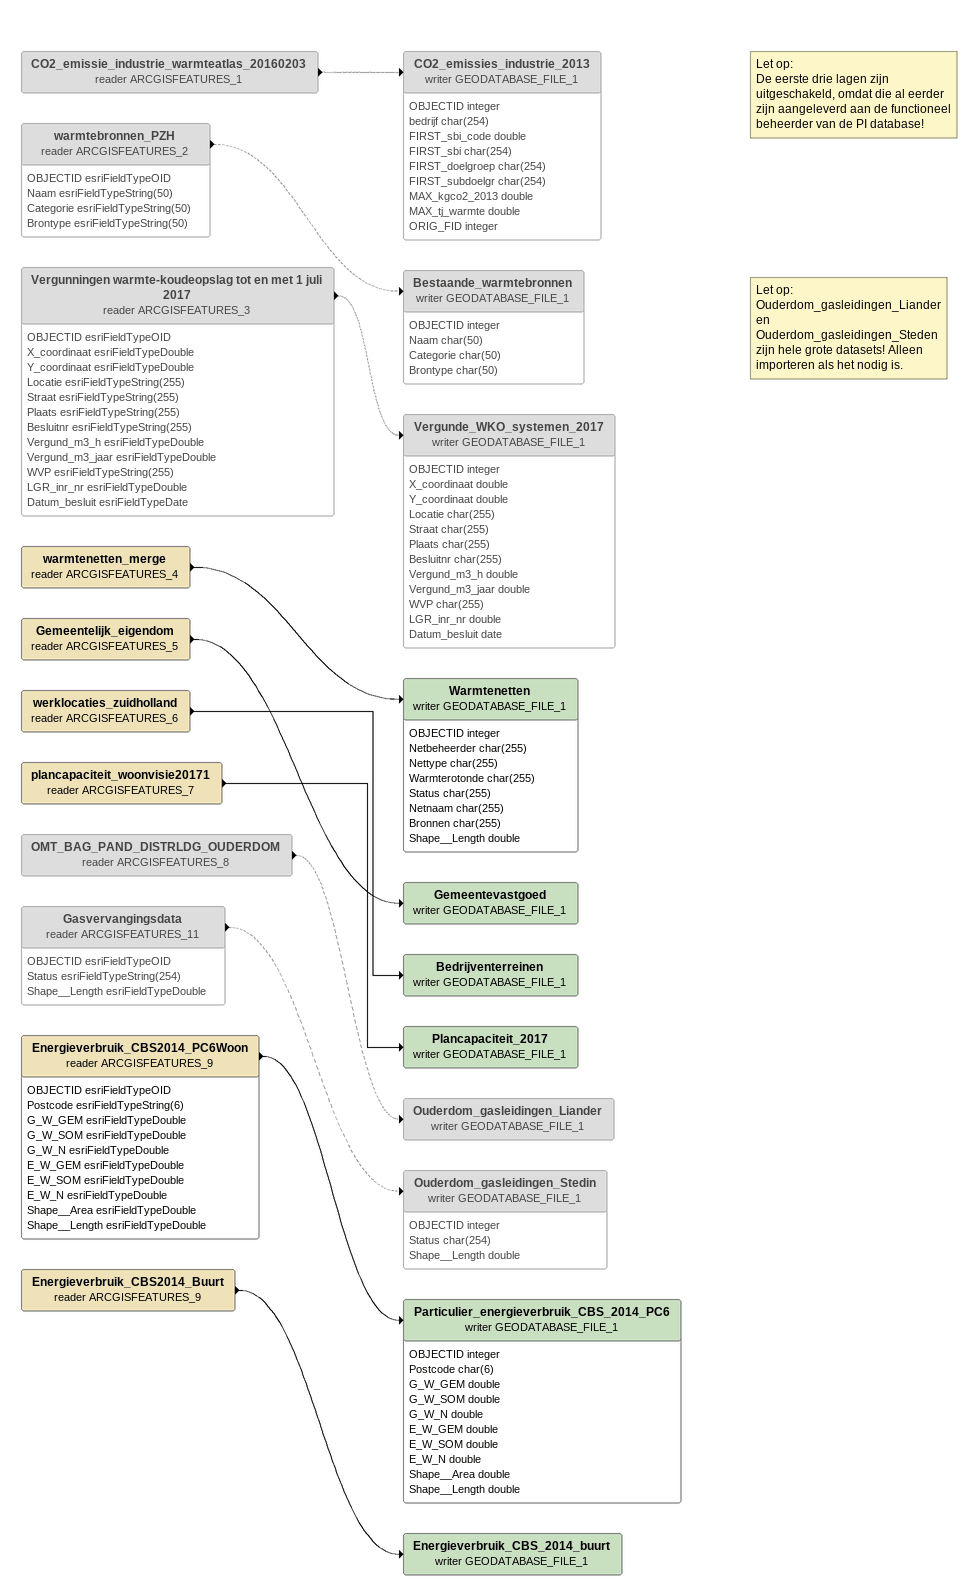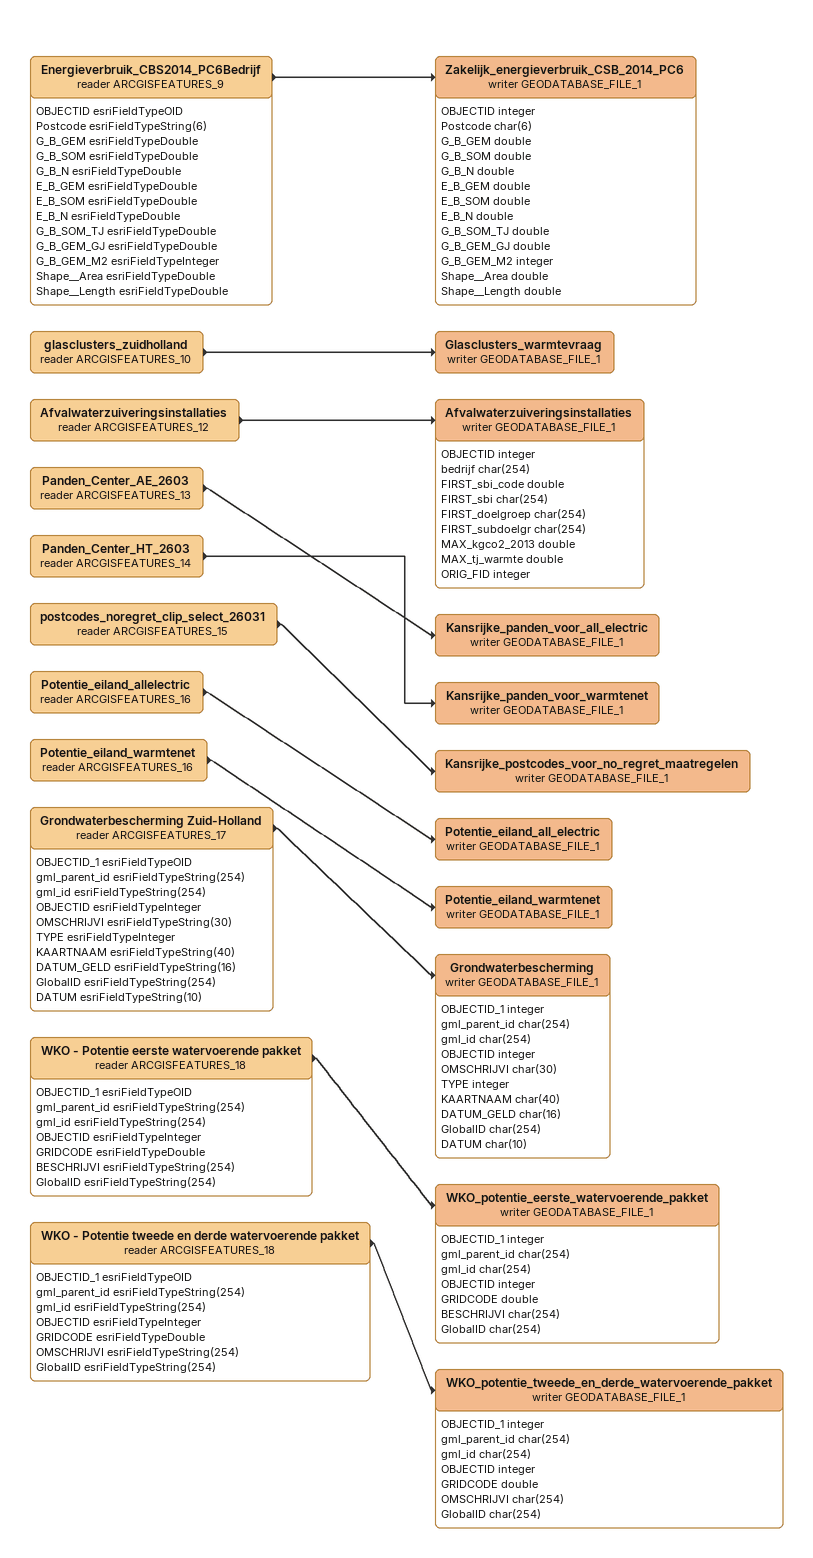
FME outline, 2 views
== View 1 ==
CO2_emissie_industrie_warmteatlas_20160203 (reader ARCGISFEATURES_1) [off]
    -> CO2_emissies_industrie_2013 (writer GEODATABASE_FILE_1) [off]
Note: Let op: / De eerste drie lagen zijn uitgeschakeld, omdat die al eerder zijn aangeleverd aan de functioneel beheerder van de PI database!
CO2_emissies_industrie_2013 (writer GEODATABASE_FILE_1) [off]
    attributes: OBJECTID integer, bedrijf char(254), FIRST_sbi_code double, FIRST_sbi char(254), FIRST_doelgroep char(254), FIRST_subdoelgr char(254), MAX_kgco2_2013 double, MAX_tj_warmte double, ORIG_FID integer
warmtebronnen_PZH (reader ARCGISFEATURES_2) [off]
    attributes: OBJECTID esriFieldTypeOID, Naam esriFieldTypeString(50), Categorie esriFieldTypeString(50), Brontype esriFieldTypeString(50)
    -> Bestaande_warmtebronnen (writer GEODATABASE_FILE_1) [off]
Bestaande_warmtebronnen (writer GEODATABASE_FILE_1) [off]
    attributes: OBJECTID integer, Naam char(50), Categorie char(50), Brontype char(50)
Vergunningen warmte-koudeopslag tot en met 1 juli 2017 (reader ARCGISFEATURES_3) [off]
    attributes: OBJECTID esriFieldTypeOID, X_coordinaat esriFieldTypeDouble, Y_coordinaat esriFieldTypeDouble, Locatie esriFieldTypeString(255), Straat esriFieldTypeString(255), Plaats esriFieldTypeString(255), Besluitnr esriFieldTypeString(255), Vergund_m3_h esriFieldTypeDouble, Vergund_m3_jaar esriFieldTypeDouble, WVP esriFieldTypeString(255), LGR_inr_nr esriFieldTypeDouble, Datum_besluit esriFieldTypeDate
    -> Vergunde_WKO_systemen_2017 (writer GEODATABASE_FILE_1) [off]
Vergunde_WKO_systemen_2017 (writer GEODATABASE_FILE_1) [off]
    attributes: OBJECTID integer, X_coordinaat double, Y_coordinaat double, Locatie char(255), Straat char(255), Plaats char(255), Besluitnr char(255), Vergund_m3_h double, Vergund_m3_jaar double, WVP char(255), LGR_inr_nr double, Datum_besluit date
warmtenetten_merge (reader ARCGISFEATURES_4)
    -> Warmtenetten (writer GEODATABASE_FILE_1)
Warmtenetten (writer GEODATABASE_FILE_1)
    attributes: OBJECTID integer, Netbeheerder char(255), Nettype char(255), Warmterotonde char(255), Status char(255), Netnaam char(255), Bronnen char(255), Shape__Length double
Gemeentelijk_eigendom (reader ARCGISFEATURES_5)
    -> Gemeentevastgoed (writer GEODATABASE_FILE_1)
Gemeentevastgoed (writer GEODATABASE_FILE_1)
werklocaties_zuidholland (reader ARCGISFEATURES_6)
    -> Bedrijventerreinen (writer GEODATABASE_FILE_1)
Bedrijventerreinen (writer GEODATABASE_FILE_1)
plancapaciteit_woonvisie20171 (reader ARCGISFEATURES_7)
    -> Plancapaciteit_2017 (writer GEODATABASE_FILE_1)
Note: Let op: / Ouderdom_gasleidingen_Liander en Ouderdom_gasleidingen_Steden zijn hele grote datasets! Alleen importeren als het nodig is.
Plancapaciteit_2017 (writer GEODATABASE_FILE_1)
OMT_BAG_PAND_DISTRLDG_OUDERDOM (reader ARCGISFEATURES_8) [off]
    -> Ouderdom_gasleidingen_Liander (writer GEODATABASE_FILE_1) [off]
Ouderdom_gasleidingen_Liander (writer GEODATABASE_FILE_1) [off]
Gasvervangingsdata (reader ARCGISFEATURES_11) [off]
    attributes: OBJECTID esriFieldTypeOID, Status esriFieldTypeString(254), Shape__Length esriFieldTypeDouble
    -> Ouderdom_gasleidingen_Stedin (writer GEODATABASE_FILE_1) [off]
Ouderdom_gasleidingen_Stedin (writer GEODATABASE_FILE_1) [off]
    attributes: OBJECTID integer, Status char(254), Shape__Length double
Energieverbruik_CBS2014_PC6Woon (reader ARCGISFEATURES_9)
    attributes: OBJECTID esriFieldTypeOID, Postcode esriFieldTypeString(6), G_W_GEM esriFieldTypeDouble, G_W_SOM esriFieldTypeDouble, G_W_N esriFieldTypeDouble, E_W_GEM esriFieldTypeDouble, E_W_SOM esriFieldTypeDouble, E_W_N esriFieldTypeDouble, Shape__Area esriFieldTypeDouble, Shape__Length esriFieldTypeDouble
    -> Particulier_energieverbruik_CBS_2014_PC6 (writer GEODATABASE_FILE_1)
Particulier_energieverbruik_CBS_2014_PC6 (writer GEODATABASE_FILE_1)
    attributes: OBJECTID integer, Postcode char(6), G_W_GEM double, G_W_SOM double, G_W_N double, E_W_GEM double, E_W_SOM double, E_W_N double, Shape__Area double, Shape__Length double
Energieverbruik_CBS2014_Buurt (reader ARCGISFEATURES_9)
    -> Energieverbruik_CBS_2014_buurt (writer GEODATABASE_FILE_1)
Energieverbruik_CBS_2014_buurt (writer GEODATABASE_FILE_1)

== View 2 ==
Energieverbruik_CBS2014_PC6Bedrijf (reader ARCGISFEATURES_9)
    attributes: OBJECTID esriFieldTypeOID, Postcode esriFieldTypeString(6), G_B_GEM esriFieldTypeDouble, G_B_SOM esriFieldTypeDouble, G_B_N esriFieldTypeDouble, E_B_GEM esriFieldTypeDouble, E_B_SOM esriFieldTypeDouble, E_B_N esriFieldTypeDouble, G_B_SOM_TJ esriFieldTypeDouble, G_B_GEM_GJ esriFieldTypeDouble, G_B_GEM_M2 esriFieldTypeInteger, Shape__Area esriFieldTypeDouble, Shape__Length esriFieldTypeDouble
    -> Zakelijk_energieverbruik_CSB_2014_PC6 (writer GEODATABASE_FILE_1)
Zakelijk_energieverbruik_CSB_2014_PC6 (writer GEODATABASE_FILE_1)
    attributes: OBJECTID integer, Postcode char(6), G_B_GEM double, G_B_SOM double, G_B_N double, E_B_GEM double, E_B_SOM double, E_B_N double, G_B_SOM_TJ double, G_B_GEM_GJ double, G_B_GEM_M2 integer, Shape__Area double, Shape__Length double
glasclusters_zuidholland (reader ARCGISFEATURES_10)
    -> Glasclusters_warmtevraag (writer GEODATABASE_FILE_1)
Glasclusters_warmtevraag (writer GEODATABASE_FILE_1)
Afvalwaterzuiveringsinstallaties (reader ARCGISFEATURES_12)
    -> Afvalwaterzuiveringsinstallaties (writer GEODATABASE_FILE_1)
Afvalwaterzuiveringsinstallaties (writer GEODATABASE_FILE_1)
    attributes: OBJECTID integer, bedrijf char(254), FIRST_sbi_code double, FIRST_sbi char(254), FIRST_doelgroep char(254), FIRST_subdoelgr char(254), MAX_kgco2_2013 double, MAX_tj_warmte double, ORIG_FID integer
Panden_Center_AE_2603 (reader ARCGISFEATURES_13)
    -> Kansrijke_panden_voor_all_electric (writer GEODATABASE_FILE_1)
Kansrijke_panden_voor_all_electric (writer GEODATABASE_FILE_1)
Panden_Center_HT_2603 (reader ARCGISFEATURES_14)
    -> Kansrijke_panden_voor_warmtenet (writer GEODATABASE_FILE_1)
Kansrijke_panden_voor_warmtenet (writer GEODATABASE_FILE_1)
postcodes_noregret_clip_select_26031 (reader ARCGISFEATURES_15)
    -> Kansrijke_postcodes_voor_no_regret_maatregelen (writer GEODATABASE_FILE_1)
Kansrijke_postcodes_voor_no_regret_maatregelen (writer GEODATABASE_FILE_1)
Potentie_eiland_allelectric (reader ARCGISFEATURES_16)
    -> Potentie_eiland_all_electric (writer GEODATABASE_FILE_1)
Potentie_eiland_all_electric (writer GEODATABASE_FILE_1)
Potentie_eiland_warmtenet (reader ARCGISFEATURES_16)
    -> Potentie_eiland_warmtenet (writer GEODATABASE_FILE_1)
Potentie_eiland_warmtenet (writer GEODATABASE_FILE_1)
Grondwaterbescherming Zuid-Holland (reader ARCGISFEATURES_17)
    attributes: OBJECTID_1 esriFieldTypeOID, gml_parent_id esriFieldTypeString(254), gml_id esriFieldTypeString(254), OBJECTID esriFieldTypeInteger, OMSCHRIJVI esriFieldTypeString(30), TYPE esriFieldTypeInteger, KAARTNAAM esriFieldTypeString(40), DATUM_GELD esriFieldTypeString(16), GlobalID esriFieldTypeString(254), DATUM esriFieldTypeString(10)
    -> Grondwaterbescherming (writer GEODATABASE_FILE_1)
Grondwaterbescherming (writer GEODATABASE_FILE_1)
    attributes: OBJECTID_1 integer, gml_parent_id char(254), gml_id char(254), OBJECTID integer, OMSCHRIJVI char(30), TYPE integer, KAARTNAAM char(40), DATUM_GELD char(16), GlobalID char(254), DATUM char(10)
WKO - Potentie eerste watervoerende pakket (reader ARCGISFEATURES_18)
    attributes: OBJECTID_1 esriFieldTypeOID, gml_parent_id esriFieldTypeString(254), gml_id esriFieldTypeString(254), OBJECTID esriFieldTypeInteger, GRIDCODE esriFieldTypeDouble, BESCHRIJVI esriFieldTypeString(254), GlobalID esriFieldTypeString(254)
    -> WKO_potentie_eerste_watervoerende_pakket (writer GEODATABASE_FILE_1)
WKO_potentie_eerste_watervoerende_pakket (writer GEODATABASE_FILE_1)
    attributes: OBJECTID_1 integer, gml_parent_id char(254), gml_id char(254), OBJECTID integer, GRIDCODE double, BESCHRIJVI char(254), GlobalID char(254)
WKO - Potentie tweede en derde watervoerende pakket (reader ARCGISFEATURES_18)
    attributes: OBJECTID_1 esriFieldTypeOID, gml_parent_id esriFieldTypeString(254), gml_id esriFieldTypeString(254), OBJECTID esriFieldTypeInteger, GRIDCODE esriFieldTypeDouble, OMSCHRIJVI esriFieldTypeString(254), GlobalID esriFieldTypeString(254)
    -> WKO_potentie_tweede_en_derde_watervoerende_pakket (writer GEODATABASE_FILE_1)
WKO_potentie_tweede_en_derde_watervoerende_pakket (writer GEODATABASE_FILE_1)
    attributes: OBJECTID_1 integer, gml_parent_id char(254), gml_id char(254), OBJECTID integer, GRIDCODE double, OMSCHRIJVI char(254), GlobalID char(254)
